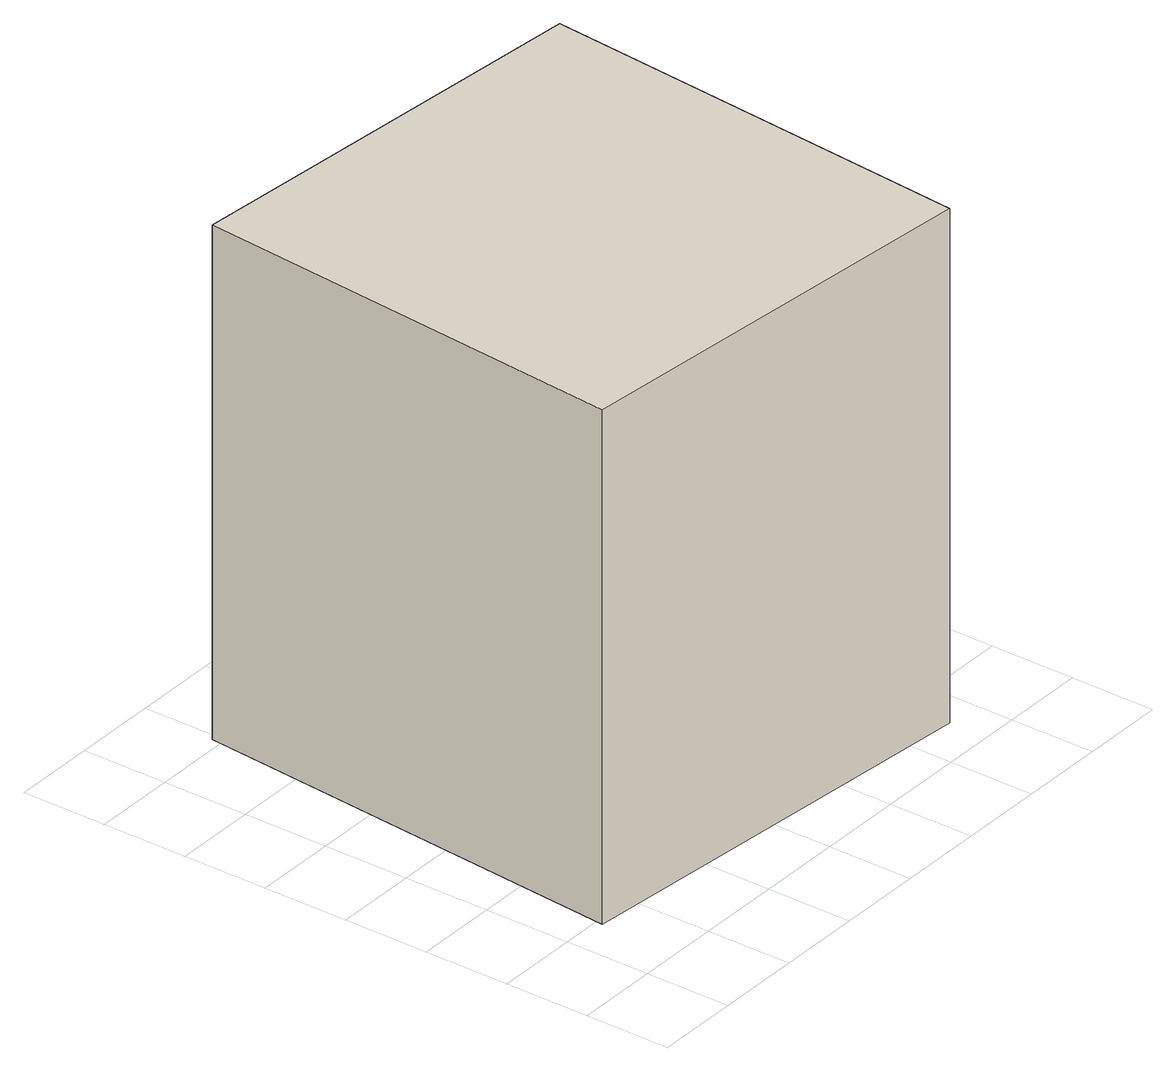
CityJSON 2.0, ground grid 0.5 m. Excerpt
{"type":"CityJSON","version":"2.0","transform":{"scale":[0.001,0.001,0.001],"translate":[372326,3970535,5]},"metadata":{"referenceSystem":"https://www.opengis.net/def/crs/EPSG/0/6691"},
"CityObjects":{
"building1":{"type":"Building","attributes":{"建物現況なし":"1","usage":"461","measuredHeight":-9999,"storeysAboveGround":9999,"BuildingDetailAttribute.totalFloorArea":-9999,"BuildingDetailAttribute.buildingFootprintArea":-9999,"BuildingDetailAttribute.buildingRoofEdgeArea":-9999,"BuildingDetailAttribute.buildingStructureOrgType":"88","BuildingDetailAttribute.fireproofStructureType":"1011","BuildingDetailAttribute.areaClassificationType":"9999","BuildingDetailAttribute.districtsAndZonesType":"9999","BuildingDetailAttribute.orgUsage2":"88","BuildingDetailAttribute.specifiedBuildingCoverageRate":-9999,"BuildingDetailAttribute.specifiedFloorAreaRate":-9999,"BuildingDetailAttribute.surveyYear":"0001","BuildingIDAttribute.prefecture":"11","BuildingIDAttribute.city":"11106"},"geometry":[{"type":"Solid","lod":"1","boundaries":[[[[0,1,2,3]],[[2,4,5,3]],[[1,6,4,2]],[[0,7,6,1]],[[3,5,7,0]],[[4,6,7,5]]]]}]}
},
"vertices":[
[239,460,500],[469,3058,500],[3027,2827,500],[2796,230,500],[3027,2827,3500],[2796,230,3500],[469,3058,3500],[239,460,3500]
]}
